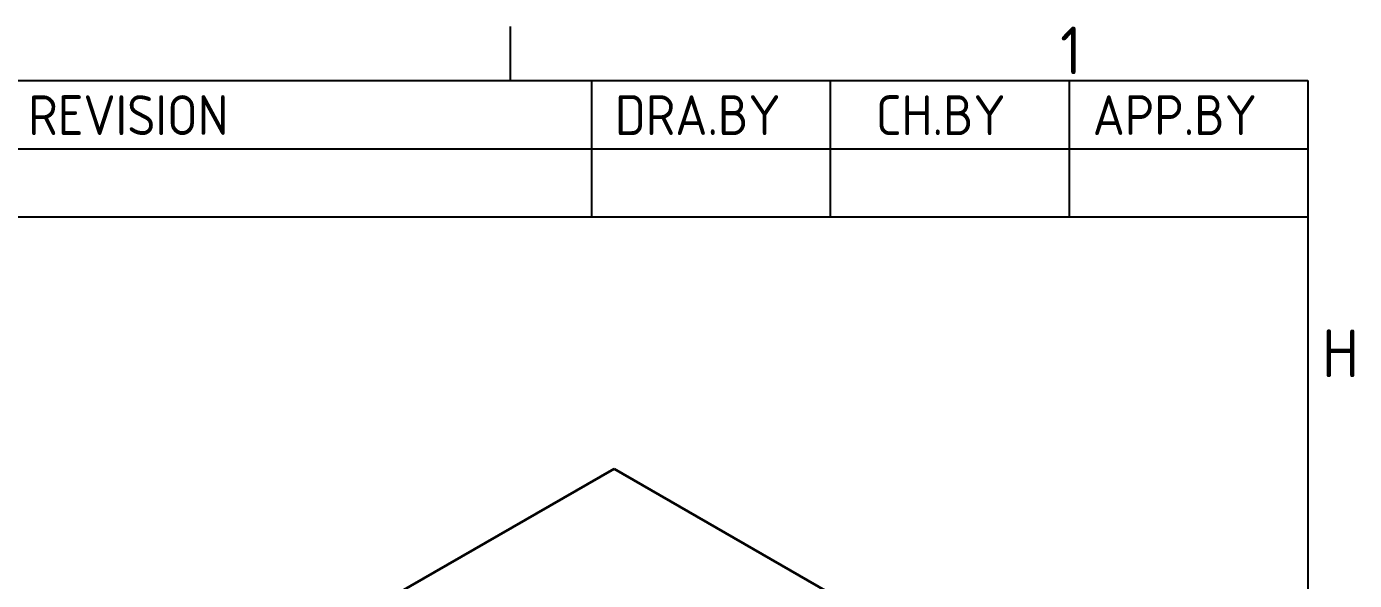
# Model space of a CAD drawing. Header units: millimetres. Extents: x 0 to 2523, y 0 to 1782.
# Drawn here: x 2221.6 to 2471.8, y 1627.8 to 1732.2 of the extents above; entities that cross this region are included whole.
import ezdxf

# ---------------------------------------------------------------- set-up
doc = ezdxf.new("R2010")
doc.units = ezdxf.units.MM
doc.header["$LTSCALE"] = 3
doc.layers.get('0').update_dxf_attribs({"color": 3, "lineweight": 25})
for name, color, linetype, lineweight in [('가시적인 것(ISO)', 3, 'Continuous', 40), ('경계(ISO)', 7, 'Continuous', 25), ('기호(ISO)', 5, 'Continuous', 25)]:
    doc.layers.add(name, color=color, linetype=linetype, lineweight=lineweight)
doc.styles.add('ISO Proportiona M2B', font='isocp.shx')
doc.styles.add('문자 텍스트_M2B', font='isocp.shx')

# ---------------------------------------------------------------- blocks, each defined once
blk = doc.blocks.new('경계 Default Border')
at = {"layer": '경계(ISO)'}
blk.add_line((770.917, 574), (770.917, 577.4), dxfattribs=at)
at = {"layer": '경계(ISO)', "flags": 128}
blk.add_lwpolyline([(20, 20), (20, 574), (821, 574), (821, 20), (20, 20)], dxfattribs=at)
at = {"layer": '경계(ISO)', "color": 2, "char_height": 3, "attachment_point": 7, "style": '문자 텍스트_M2B'}
for s, insert in [('1', (805.444, 574.4)), ('H', (821.878, 555.375))]:
    blk.add_mtext(s, dxfattribs=dict(at, insert=insert))
blk = doc.blocks.new('리비전 내역')
at = {"layer": '기호(ISO)'}
for p, q in [((669, 574), (821, 574)), ((776, 574), (776, 569.72)), ((791, 574), (791, 569.72)), ((806, 574), (806, 569.72)), ((821, 574), (821, 569.72)), ((669, 569.72), (821, 569.72)), ((776, 569.72), (776, 565.44)), ((791, 569.72), (791, 565.44)), ((806, 569.72), (806, 565.44)), ((821, 569.72), (821, 565.44)), ((669, 565.44), (821, 565.44))]:
    blk.add_line(p, q, dxfattribs=at)
at = {"layer": '기호(ISO)', "color": 2, "char_height": 2.5, "attachment_point": 7, "style": 'ISO Proportiona M2B'}
for s, insert in [('DESCRIPTION OF REVISION', (716.507, 570.583)), ('DRA.BY', (777.476, 570.583)), ('CH.BY', (793.864, 570.583)), ('APP.BY', (807.478, 570.583))]:
    blk.add_mtext(s, dxfattribs=dict(at, insert=insert))

msp = doc.modelspace()

# ---------------------------------------------------------------- linework, layer by layer
at = {"layer": '가시적인 것(ISO)'}
for q in [(2291.318, 1625.2731), (2417.1122, 1599.9863)]:
    msp.add_line((2332.2594, 1648.8498), q, dxfattribs=at)

# ---------------------------------------------------------------- block references
at = {"xscale": 3, "yscale": 3, "zscale": 3}
msp.add_blockref('경계 Default Border', (0, 0), dxfattribs=at)
at = {"layer": '기호(ISO)', "xscale": 3, "yscale": 3, "zscale": 3}
msp.add_blockref('리비전 내역', (0, 0), dxfattribs=at)

doc.saveas('drawing.dxf')
